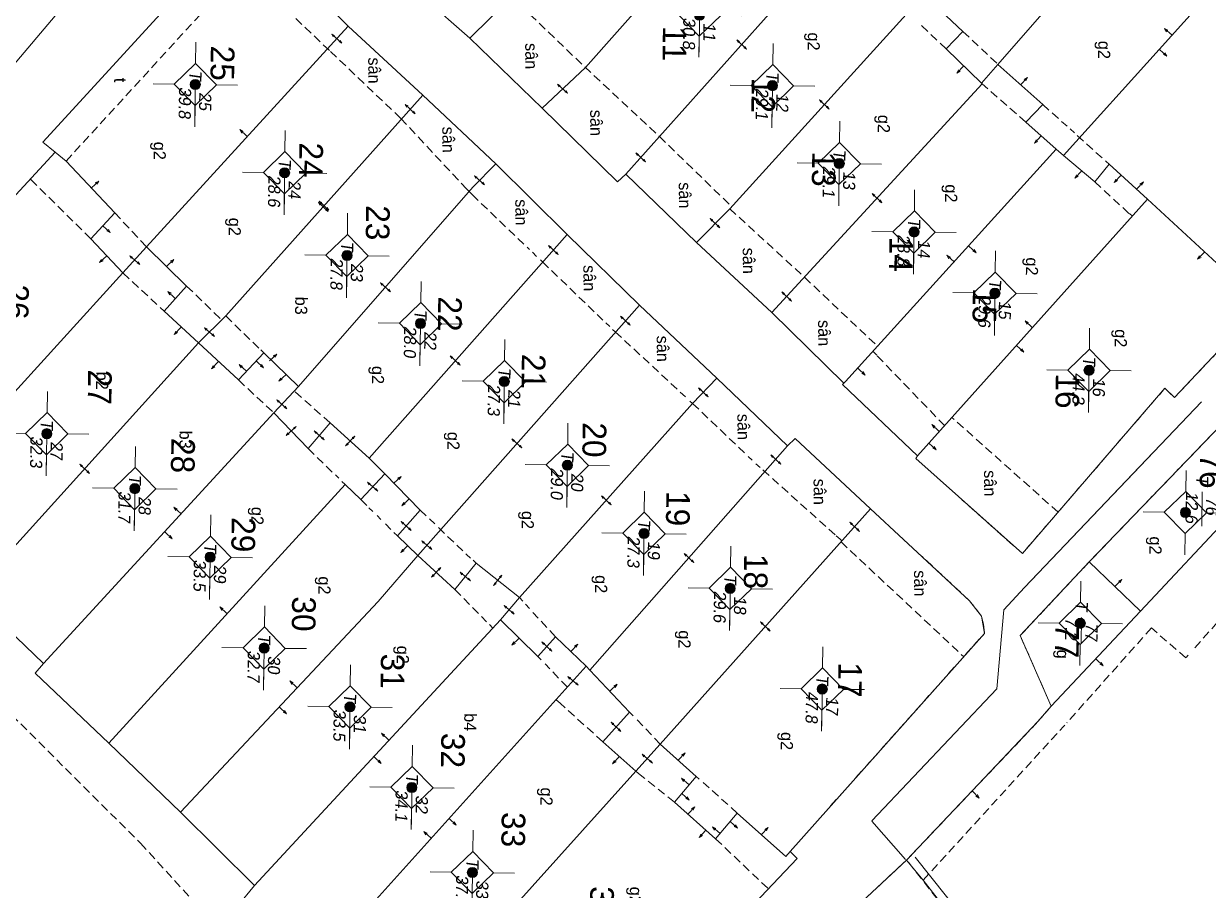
# Model space of a CAD drawing. Extents: x 601689 to 602595, y 1189742 to 1190763.
# Drawn here: x 602027.45 to 602062.51, y 1190563.1 to 1190588.76 of the extents above; entities that cross this region are included whole.
import ezdxf
from ezdxf.enums import TextEntityAlignment as Align

# ---------------------------------------------------------------- set-up
doc = ezdxf.new("R2010")
doc.units = 0
doc.header["$MEASUREMENT"] = 0
doc.linetypes.add('HIDDEN', pattern=[0.375, 0.25, -0.125])
for name, color, linetype in [('10', 250, 'Continuous'), ('11', 7, 'Continuous'), ('13', 7, 'Continuous'), ('14', 7, 'Continuous'), ('15', 7, 'Continuous'), ('16', 7, 'Continuous'), ('22', 7, 'Continuous'), ('53', 7, 'Continuous'), ('57', 7, 'Continuous')]:
    doc.layers.add(name, color=color, linetype=linetype)
doc.layers.get('0').off()
doc.styles.add('TXT', font='vnshx.shx')

# ---------------------------------------------------------------- blocks, each defined once
blk = doc.blocks.new('NH3R')
at = {"layer": '16', "color": 7, "linetype": 'Continuous', "lineweight": 0}
for p, q in [((0, 0), (0.297, -0.005)), ((0.297, -0.005), (0.186, 0.031)), ((0.297, -0.005), (0.189, -0.033))]:
    blk.add_line(p, q, dxfattribs=at)
blk = doc.blocks.new('*M2173217321732173')
at = {"layer": '13', "color": 3, "linetype": 'Continuous', "lineweight": 0}
blk.add_line((602266.993, 1189722.373), (602268.013, 1189722.373), dxfattribs=at)
at = {"layer": '13', "color": 3, "linetype": 'Continuous', "lineweight": 0, "style": 'TXT', "oblique": 7.6055}
blk.add_text('T', height=0.36, dxfattribs=at).set_placement((602266.796, 1189722.373), align=Align.MIDDLE_RIGHT)
for s, p in [('76', (602267.143, 1189722.673)), ('12.6', (602266.993, 1189722.073))]:
    blk.add_text(s, height=0.36, dxfattribs=at).set_placement(p, align=Align.MIDDLE_LEFT)
blk = doc.blocks.new('*M2174217421742174')
at = {"layer": '13', "color": 3, "linetype": 'Continuous', "lineweight": 0}
blk.add_line((602270.317, 1189719.311), (602271.082, 1189719.311), dxfattribs=at)
at = {"layer": '13', "color": 3, "linetype": 'Continuous', "lineweight": 0, "style": 'TXT', "oblique": 7.6055}
for s, p in [('77', (602270.467, 1189719.611)), ('7.2', (602270.317, 1189719.011))]:
    blk.add_text(s, height=0.36, dxfattribs=at).set_placement(p, align=Align.MIDDLE_LEFT)
blk.add_text('T', height=0.36, dxfattribs=at).set_placement((602270.12, 1189719.311), align=Align.MIDDLE_RIGHT)
blk = doc.blocks.new('Q')
at = {"color": 7, "linetype": 'Continuous', "lineweight": 0, "style": 'TXT'}
for s, height, p in [('Ki%%211m tra th%%184ng      n%%168m', 0.5, (21, 5.4)), ('%%167o v%%207 th%%184ng 10 n%%168m 2001 %%174%%213n th%%184ng 5 n%%168m 2002', 0.5, (0, 5.4)), ('C%%172 quan %%174o v%%207: X%%221 nghi%%214p PTCN Tr%%190c %%174%%222a - B%%182n %%174%%229 ', 0.5, (0, 4.4)), ('C%%172 quan ki%%211m tra: C%%171ng ty XNK v%%181 t%%173 v%%202n d%%222ch v%%244 %%167o %%174%%185c B%%182n %%174%%229', 0.499998, (21, 4.4))]:
    blk.add_text(s, height=height, dxfattribs=at).set_placement(p)
blk = doc.blocks.new('CENTRD')
at = {"layer": '11', "linetype": 'Continuous', "lineweight": 0}
h = blk.add_hatch(color=2, dxfattribs=at)
edge = h.paths.add_edge_path()
edge.add_arc((0, 0), 0.15, 0, 360)
at = {"layer": '11', "color": 2, "linetype": 'Continuous', "lineweight": 0}
for p, q in [((0, 1.25), (0, 0.625)), ((0, 0.625), (-0.625, 0)), ((0.625, 0), (0, 0.625)), ((-0.625, 0), (-1.25, 0)), ((-0.625, 0), (0, -0.625)), ((0, -0.625), (0.625, 0)), ((1.25, 0), (0.625, 0)), ((0, -0.625), (0, -1.25))]:
    blk.add_line(p, q, dxfattribs=at)
blk.add_circle((0, 0), 0.15, dxfattribs=at)
blk = doc.blocks.new('BDONG')
at = {"color": 7, "linetype": 'Continuous', "lineweight": 0}
for p, q in [((0, 0), (0, -1.508)), ((0, 0), (2.759, 0)), ((0.342, 0), (0.342, -1.508)), ((0.797, 0), (0.797, -1.508)), ((1.274, 0), (1.274, -1.508)), ((1.73, 0), (1.73, -1.508)), ((1.753, 0), (1.753, -1.508)), ((2.072, 0), (2.072, -1.508)), ((2.759, 0), (2.759, -1.508)), ((0, -0.308), (1.73, -0.308)), ((1.753, -0.308), (2.759, -0.308)), ((0, -0.458), (1.73, -0.458)), ((1.753, -0.458), (2.759, -0.458)), ((0, -0.608), (1.73, -0.608)), ((1.753, -0.608), (2.759, -0.608)), ((0, -0.758), (1.73, -0.758)), ((1.753, -0.758), (2.759, -0.758)), ((0, -0.908), (1.73, -0.908)), ((1.753, -0.908), (2.759, -0.908)), ((0, -1.058), (1.73, -1.058)), ((1.753, -1.058), (2.759, -1.058)), ((0, -1.208), (1.73, -1.208)), ((1.753, -1.208), (2.759, -1.208)), ((0, -1.358), (1.73, -1.358)), ((1.753, -1.358), (2.759, -1.358)), ((0, -1.508), (1.73, -1.508)), ((1.753, -1.508), (2.759, -1.508))]:
    blk.add_line(p, q, dxfattribs=at)
at = {"color": 7, "linetype": 'Continuous', "lineweight": 0, "style": 'TXT'}
for s, height, p in [('(D%%239ng cho ch%%216nh l%%253 bi%%213n %%174%%233ng)', 0.054, (1.743, 0.05)), ('s%%232 TT', 0.05, (0.21, -0.099)), ('s%%232 hi%%214u', 0.049998, (0.639, -0.104)), ('s%%232 hi%%214u th%%246a', 0.049998, (1.135, -0.103)), ('s%%232 hi%%214u th%%246a', 0.049998, (1.612, -0.107)), ('s%%232 TT', 0.05, (1.936, -0.114)), ('s%%232 hi%%214u th%%246a b%%225', 0.049998, (2.559, -0.108)), ('g%%232c c%%241a th%%246a', 0.049998, (1.137, -0.187)), ('Th%%246a th%%170m', 0.049998, (0.227, -0.214)), ('Th%%246a th%%170m', 0.049998, (0.63, -0.213)), ('l%%169n c%%203n', 0.049998, (1.56, -0.224)), ('Th%%246a b%%225', 0.049998, (1.956, -0.203)), ('(ch%%216 %%174%%184nh s%%232 m%%233t l%%199n)', 0.049998, (2.638, -0.204)), ('m%%237i th%%170m', 0.049998, (1.101, -0.282))]:
    blk.add_text(s, height=height, rotation=360, dxfattribs=at).set_placement(p, align=Align.CENTER)
blk.add_text('B%%182ng c%%184c th%%246a bi%%213n %%174%%233ng ', height=0.049998, rotation=360, dxfattribs=at).set_placement((0.008, 0.046))
blk = doc.blocks.new('BANG')
at = {"color": 7, "linetype": 'Continuous', "lineweight": 0, "xscale": 9.999585560760034, "yscale": 9.999585560760034, "rotation": 359.9999199552673}
blk.add_blockref('BDONG', (0, 0), dxfattribs=at)
blk = doc.blocks.new('NH3')
at = {"layer": '16', "color": 7, "linetype": 'Continuous', "lineweight": 0}
for p, q in [((-0.199, -0.002), (-0.113, 0.021)), ((0.197, -0.012), (0.107, 0.015)), ((-0.199, -0.002), (0.197, -0.012)), ((-0.199, -0.002), (-0.116, -0.035)), ((0.197, -0.012), (0.104, -0.027))]:
    blk.add_line(p, q, dxfattribs=at)
blk = doc.blocks.new('*M2429242924292429')
at = {"layer": '13', "color": 3, "linetype": 'Continuous', "lineweight": 0}
blk.add_line((602262.824, 1189719.46), (602263.844, 1189719.46), dxfattribs=at)
at = {"layer": '13', "color": 3, "linetype": 'Continuous', "lineweight": 0, "style": 'TXT', "oblique": 7.6055}
for s, p in [('16', (602262.974, 1189719.76)), ('44.3', (602262.824, 1189719.16))]:
    blk.add_text(s, height=0.36, dxfattribs=at).set_placement(p, align=Align.MIDDLE_LEFT)
blk.add_text('T', height=0.36, dxfattribs=at).set_placement((602262.627, 1189719.46), align=Align.MIDDLE_RIGHT)
blk = doc.blocks.new('*M2431243124312431')
at = {"layer": '13', "color": 3, "linetype": 'Continuous', "lineweight": 0}
blk.add_line((602260.58, 1189716.643), (602261.6, 1189716.643), dxfattribs=at)
at = {"layer": '13', "color": 3, "linetype": 'Continuous', "lineweight": 0, "style": 'TXT', "oblique": 7.6055}
for s, p in [('15', (602260.73, 1189716.943)), ('29.6', (602260.58, 1189716.343))]:
    blk.add_text(s, height=0.36, dxfattribs=at).set_placement(p, align=Align.MIDDLE_LEFT)
blk.add_text('T', height=0.36, dxfattribs=at).set_placement((602260.383, 1189716.643), align=Align.MIDDLE_RIGHT)
blk = doc.blocks.new('*M2434243424342434')
at = {"layer": '13', "color": 3, "linetype": 'Continuous', "lineweight": 0}
blk.add_line((602258.805, 1189714.222), (602259.825, 1189714.222), dxfattribs=at)
at = {"layer": '13', "color": 3, "linetype": 'Continuous', "lineweight": 0, "style": 'TXT', "oblique": 7.6055}
for s, p in [('14', (602258.955, 1189714.522)), ('28.8', (602258.805, 1189713.922))]:
    blk.add_text(s, height=0.36, dxfattribs=at).set_placement(p, align=Align.MIDDLE_LEFT)
blk.add_text('T', height=0.36, dxfattribs=at).set_placement((602258.608, 1189714.222), align=Align.MIDDLE_RIGHT)
blk = doc.blocks.new('*M2437243724372437')
at = {"layer": '13', "color": 3, "linetype": 'Continuous', "lineweight": 0}
blk.add_line((602256.809, 1189711.981), (602257.829, 1189711.981), dxfattribs=at)
at = {"layer": '13', "color": 3, "linetype": 'Continuous', "lineweight": 0, "style": 'TXT', "oblique": 7.6055}
for s, p in [('13', (602256.959, 1189712.281)), ('29.1', (602256.809, 1189711.681))]:
    blk.add_text(s, height=0.36, dxfattribs=at).set_placement(p, align=Align.MIDDLE_LEFT)
blk.add_text('T', height=0.36, dxfattribs=at).set_placement((602256.612, 1189711.981), align=Align.MIDDLE_RIGHT)
blk = doc.blocks.new('*M2438243824382438')
at = {"layer": '13', "color": 3, "linetype": 'Continuous', "lineweight": 0}
blk.add_line((602272.374, 1189711.703), (602273.394, 1189711.703), dxfattribs=at)
at = {"layer": '13', "color": 3, "linetype": 'Continuous', "lineweight": 0, "style": 'TXT', "oblique": 7.6055}
for s, p in [('17', (602272.524, 1189712.003)), ('47.8', (602272.374, 1189711.403))]:
    blk.add_text(s, height=0.36, dxfattribs=at).set_placement(p, align=Align.MIDDLE_LEFT)
blk.add_text('T', height=0.36, dxfattribs=at).set_placement((602272.177, 1189711.703), align=Align.MIDDLE_RIGHT)
blk = doc.blocks.new('*M2440244024402440')
at = {"layer": '13', "color": 3, "linetype": 'Continuous', "lineweight": 0}
blk.add_line((602254.534, 1189709.969), (602255.554, 1189709.969), dxfattribs=at)
at = {"layer": '13', "color": 3, "linetype": 'Continuous', "lineweight": 0, "style": 'TXT', "oblique": 7.6055}
for s, p in [('12', (602254.684, 1189710.269)), ('29.1', (602254.534, 1189709.669))]:
    blk.add_text(s, height=0.36, dxfattribs=at).set_placement(p, align=Align.MIDDLE_LEFT)
blk.add_text('T', height=0.36, dxfattribs=at).set_placement((602254.337, 1189709.969), align=Align.MIDDLE_RIGHT)
blk = doc.blocks.new('*M2442244224422442')
at = {"layer": '13', "color": 3, "linetype": 'Continuous', "lineweight": 0}
blk.add_line((602269.434, 1189708.936), (602270.454, 1189708.936), dxfattribs=at)
at = {"layer": '13', "color": 3, "linetype": 'Continuous', "lineweight": 0, "style": 'TXT', "oblique": 7.6055}
for s, p in [('18', (602269.584, 1189709.236)), ('29.6', (602269.434, 1189708.636))]:
    blk.add_text(s, height=0.36, dxfattribs=at).set_placement(p, align=Align.MIDDLE_LEFT)
blk.add_text('T', height=0.36, dxfattribs=at).set_placement((602269.237, 1189708.936), align=Align.MIDDLE_RIGHT)
blk = doc.blocks.new('*M2444244424442444')
at = {"layer": '13', "color": 3, "linetype": 'Continuous', "lineweight": 0}
blk.add_line((602252.477, 1189707.782), (602253.497, 1189707.782), dxfattribs=at)
at = {"layer": '13', "color": 3, "linetype": 'Continuous', "lineweight": 0, "style": 'TXT', "oblique": 7.6055}
for s, p in [('11', (602252.627, 1189708.082)), ('30.8', (602252.477, 1189707.482))]:
    blk.add_text(s, height=0.36, dxfattribs=at).set_placement(p, align=Align.MIDDLE_LEFT)
blk.add_text('T', height=0.36, dxfattribs=at).set_placement((602252.28, 1189707.782), align=Align.MIDDLE_RIGHT)
blk = doc.blocks.new('*M2446244624462446')
at = {"layer": '13', "color": 3, "linetype": 'Continuous', "lineweight": 0}
blk.add_line((602267.844, 1189706.36), (602268.864, 1189706.36), dxfattribs=at)
at = {"layer": '13', "color": 3, "linetype": 'Continuous', "lineweight": 0, "style": 'TXT', "oblique": 7.6055}
for s, p in [('19', (602267.994, 1189706.66)), ('27.3', (602267.844, 1189706.06))]:
    blk.add_text(s, height=0.36, dxfattribs=at).set_placement(p, align=Align.MIDDLE_LEFT)
blk.add_text('T', height=0.36, dxfattribs=at).set_placement((602267.647, 1189706.36), align=Align.MIDDLE_RIGHT)
blk = doc.blocks.new('*M2451245124512451')
at = {"layer": '13', "color": 3, "linetype": 'Continuous', "lineweight": 0}
blk.add_line((602265.859, 1189704.063), (602266.879, 1189704.063), dxfattribs=at)
at = {"layer": '13', "color": 3, "linetype": 'Continuous', "lineweight": 0, "style": 'TXT', "oblique": 7.6055}
for s, p in [('20', (602266.009, 1189704.363)), ('29.0', (602265.859, 1189703.763))]:
    blk.add_text(s, height=0.36, dxfattribs=at).set_placement(p, align=Align.MIDDLE_LEFT)
blk.add_text('T', height=0.36, dxfattribs=at).set_placement((602265.662, 1189704.063), align=Align.MIDDLE_RIGHT)
blk = doc.blocks.new('*M2453245324532453')
at = {"layer": '13', "color": 3, "linetype": 'Continuous', "lineweight": 0}
blk.add_line((602263.408, 1189702.162), (602264.428, 1189702.162), dxfattribs=at)
at = {"layer": '13', "color": 3, "linetype": 'Continuous', "lineweight": 0, "style": 'TXT', "oblique": 7.6055}
for s, p in [('21', (602263.558, 1189702.462)), ('27.3', (602263.408, 1189701.862))]:
    blk.add_text(s, height=0.36, dxfattribs=at).set_placement(p, align=Align.MIDDLE_LEFT)
blk.add_text('T', height=0.36, dxfattribs=at).set_placement((602263.211, 1189702.162), align=Align.MIDDLE_RIGHT)
blk = doc.blocks.new('*M2455245524552455')
at = {"layer": '13', "color": 3, "linetype": 'Continuous', "lineweight": 0}
blk.add_line((602277.955, 1189701.428), (602278.975, 1189701.428), dxfattribs=at)
at = {"layer": '13', "color": 3, "linetype": 'Continuous', "lineweight": 0, "style": 'TXT', "oblique": 7.6055}
for s, p in [('33', (602278.105, 1189701.728)), ('37.2', (602277.955, 1189701.128))]:
    blk.add_text(s, height=0.36, dxfattribs=at).set_placement(p, align=Align.MIDDLE_LEFT)
blk.add_text('T', height=0.36, dxfattribs=at).set_placement((602277.758, 1189701.428), align=Align.MIDDLE_RIGHT)
blk = doc.blocks.new('*M2458245824582458')
at = {"layer": '13', "color": 3, "linetype": 'Continuous', "lineweight": 0}
blk.add_line((602261.728, 1189699.655), (602262.748, 1189699.655), dxfattribs=at)
at = {"layer": '13', "color": 3, "linetype": 'Continuous', "lineweight": 0, "style": 'TXT', "oblique": 7.6055}
for s, p in [('22', (602261.878, 1189699.955)), ('28.0', (602261.728, 1189699.355))]:
    blk.add_text(s, height=0.36, dxfattribs=at).set_placement(p, align=Align.MIDDLE_LEFT)
blk.add_text('T', height=0.36, dxfattribs=at).set_placement((602261.531, 1189699.655), align=Align.MIDDLE_RIGHT)
blk = doc.blocks.new('*M2459245924592459')
at = {"layer": '13', "color": 3, "linetype": 'Continuous', "lineweight": 0}
blk.add_line((602275.463, 1189699.601), (602276.483, 1189699.601), dxfattribs=at)
at = {"layer": '13', "color": 3, "linetype": 'Continuous', "lineweight": 0, "style": 'TXT', "oblique": 7.6055}
blk.add_text('T', height=0.36, dxfattribs=at).set_placement((602275.266, 1189699.601), align=Align.MIDDLE_RIGHT)
for s, p in [('32', (602275.613, 1189699.901)), ('34.1', (602275.463, 1189699.301))]:
    blk.add_text(s, height=0.36, dxfattribs=at).set_placement(p, align=Align.MIDDLE_LEFT)
blk = doc.blocks.new('*M2461246124612461')
at = {"layer": '13', "color": 3, "linetype": 'Continuous', "lineweight": 0}
blk.add_line((602273.106, 1189697.734), (602274.126, 1189697.734), dxfattribs=at)
at = {"layer": '13', "color": 3, "linetype": 'Continuous', "lineweight": 0, "style": 'TXT', "oblique": 7.6055}
for s, p in [('31', (602273.256, 1189698.034)), ('33.5', (602273.106, 1189697.434))]:
    blk.add_text(s, height=0.36, dxfattribs=at).set_placement(p, align=Align.MIDDLE_LEFT)
blk.add_text('T', height=0.36, dxfattribs=at).set_placement((602272.909, 1189697.734), align=Align.MIDDLE_RIGHT)
blk = doc.blocks.new('*M2462246224622462')
at = {"layer": '13', "color": 3, "linetype": 'Continuous', "lineweight": 0}
blk.add_line((602259.743, 1189697.453), (602260.763, 1189697.453), dxfattribs=at)
at = {"layer": '13', "color": 3, "linetype": 'Continuous', "lineweight": 0, "style": 'TXT', "oblique": 7.6055}
for s, p in [('23', (602259.893, 1189697.753)), ('27.8', (602259.743, 1189697.153))]:
    blk.add_text(s, height=0.36, dxfattribs=at).set_placement(p, align=Align.MIDDLE_LEFT)
blk.add_text('T', height=0.36, dxfattribs=at).set_placement((602259.546, 1189697.453), align=Align.MIDDLE_RIGHT)
blk = doc.blocks.new('*M2464246424642464')
at = {"layer": '13', "color": 3, "linetype": 'Continuous', "lineweight": 0}
blk.add_line((602257.321, 1189695.572), (602258.341, 1189695.572), dxfattribs=at)
at = {"layer": '13', "color": 3, "linetype": 'Continuous', "lineweight": 0, "style": 'TXT', "oblique": 7.6055}
for s, p in [('24', (602257.471, 1189695.872)), ('28.6', (602257.321, 1189695.272))]:
    blk.add_text(s, height=0.36, dxfattribs=at).set_placement(p, align=Align.MIDDLE_LEFT)
blk.add_text('T', height=0.36, dxfattribs=at).set_placement((602257.124, 1189695.572), align=Align.MIDDLE_RIGHT)
blk = doc.blocks.new('*M2466246624662466')
at = {"layer": '13', "color": 3, "linetype": 'Continuous', "lineweight": 0}
blk.add_line((602271.4, 1189695.168), (602272.42, 1189695.168), dxfattribs=at)
at = {"layer": '13', "color": 3, "linetype": 'Continuous', "lineweight": 0, "style": 'TXT', "oblique": 7.6055}
for s, p in [('30', (602271.55, 1189695.468)), ('32.7', (602271.4, 1189694.868))]:
    blk.add_text(s, height=0.36, dxfattribs=at).set_placement(p, align=Align.MIDDLE_LEFT)
blk.add_text('T', height=0.36, dxfattribs=at).set_placement((602271.203, 1189695.168), align=Align.MIDDLE_RIGHT)
blk = doc.blocks.new('*M2468246824682468')
at = {"layer": '13', "color": 3, "linetype": 'Continuous', "lineweight": 0}
blk.add_line((602268.732, 1189693.531), (602269.752, 1189693.531), dxfattribs=at)
at = {"layer": '13', "color": 3, "linetype": 'Continuous', "lineweight": 0, "style": 'TXT', "oblique": 7.6055}
for s, p in [('29', (602268.882, 1189693.831)), ('33.5', (602268.732, 1189693.231))]:
    blk.add_text(s, height=0.36, dxfattribs=at).set_placement(p, align=Align.MIDDLE_LEFT)
blk.add_text('T', height=0.36, dxfattribs=at).set_placement((602268.535, 1189693.531), align=Align.MIDDLE_RIGHT)
blk = doc.blocks.new('*M2469246924692469')
at = {"layer": '13', "color": 3, "linetype": 'Continuous', "lineweight": 0}
blk.add_line((602254.749, 1189692.89), (602255.769, 1189692.89), dxfattribs=at)
at = {"layer": '13', "color": 3, "linetype": 'Continuous', "lineweight": 0, "style": 'TXT', "oblique": 7.6055}
for s, p in [('25', (602254.899, 1189693.19)), ('39.8', (602254.749, 1189692.59))]:
    blk.add_text(s, height=0.36, dxfattribs=at).set_placement(p, align=Align.MIDDLE_LEFT)
blk.add_text('T', height=0.36, dxfattribs=at).set_placement((602254.552, 1189692.89), align=Align.MIDDLE_RIGHT)
blk = doc.blocks.new('*M2472247224722472')
at = {"layer": '13', "color": 3, "linetype": 'Continuous', "lineweight": 0}
blk.add_line((602266.736, 1189691.275), (602267.756, 1189691.275), dxfattribs=at)
at = {"layer": '13', "color": 3, "linetype": 'Continuous', "lineweight": 0, "style": 'TXT', "oblique": 7.6055}
for s, p in [('28', (602266.886, 1189691.575)), ('31.7', (602266.736, 1189690.975))]:
    blk.add_text(s, height=0.36, dxfattribs=at).set_placement(p, align=Align.MIDDLE_LEFT)
blk.add_text('T', height=0.36, dxfattribs=at).set_placement((602266.539, 1189691.275), align=Align.MIDDLE_RIGHT)
blk = doc.blocks.new('*M2475247524752475')
at = {"layer": '13', "color": 3, "linetype": 'Continuous', "lineweight": 0}
blk.add_line((602265.148, 1189688.643), (602266.168, 1189688.643), dxfattribs=at)
at = {"layer": '13', "color": 3, "linetype": 'Continuous', "lineweight": 0, "style": 'TXT', "oblique": 7.6055}
for s, p in [('27', (602265.298, 1189688.943)), ('32.3', (602265.148, 1189688.343))]:
    blk.add_text(s, height=0.36, dxfattribs=at).set_placement(p, align=Align.MIDDLE_LEFT)
blk.add_text('T', height=0.36, dxfattribs=at).set_placement((602264.951, 1189688.643), align=Align.MIDDLE_RIGHT)

msp = doc.modelspace()

# ---------------------------------------------------------------- linework, layer by layer
at = {"layer": '10', "color": 7, "linetype": 'Continuous', "lineweight": 0}
for p, q in [((602062.797, 1190595.045), (602056.283, 1190587.554)), ((602045.268, 1190584.305), (602051.687, 1190591.497)), ((602040.653, 1190588.328), (602038.371, 1190590.341)), ((602028.971, 1190589.699), (602026.694, 1190587.01)), ((602037.048, 1190588.689), (602031.088, 1190582.149)), ((602039.26, 1190586.647), (602037.048, 1190588.689)), ((602042.795, 1190586.259), (602040.653, 1190588.328)), ((602056.283, 1190587.554), (602055.796, 1190587.001)), ((602041.422, 1190584.608), (602039.26, 1190586.647)), ((602058.226, 1190584.858), (602058.009, 1190585.041)), ((602043.534, 1190582.519), (602041.422, 1190584.608)), ((602047.361, 1190582.286), (602045.268, 1190584.305)), ((602053.905, 1190575.966), (602060.709, 1190583.564)), ((602064.096, 1190580.437), (602060.709, 1190583.564)), ((602043.534, 1190582.519), (602037.673, 1190575.899)), ((602045.676, 1190580.429), (602043.534, 1190582.519)), ((602049.592, 1190580.206), (602047.361, 1190582.286)), ((602031.088, 1190582.149), (602030.388, 1190581.38)), ((602024.123, 1190574.495), (602030.388, 1190581.38)), ((602045.676, 1190580.429), (602039.113, 1190573.019)), ((602047.966, 1190578.268), (602045.676, 1190580.429)), ((602051.724, 1190578.116), (602049.592, 1190580.206)), ((602032.619, 1190579.308), (602025.897, 1190571.87)), ((602034.851, 1190577.237), (602035.582, 1190578.018)), ((602050.059, 1190576.259), (602047.966, 1190578.268)), ((602028.039, 1190569.82), (602034.851, 1190577.237)), ((602063.192, 1190577.199), (602058.982, 1190572.826)), ((602050.059, 1190576.259), (602044.207, 1190569.619)), ((602038.136, 1190575.432), (602037.673, 1190575.899)), ((602060.502, 1190571.365), (602064.683, 1190575.838)), ((602052.513, 1190574.396), (602046.287, 1190567.43)), ((602060.502, 1190571.365), (602058.982, 1190572.826)), ((602025.897, 1190571.87), (602028.039, 1190569.82)), ((602042.127, 1190571.768), (602041.557, 1190571.115)), ((602057.862, 1190568.551), (602060.502, 1190571.365)), ((602034.279, 1190563.245), (602041.557, 1190571.115)), ((602035.893, 1190560.632), (602044.098, 1190569.74)), ((602044.207, 1190569.619), (602044.098, 1190569.74)), ((602029.967, 1190567.464), (602032.088, 1190565.415)), ((602045.566, 1190566.631), (602046.287, 1190567.43)), ((602038.183, 1190558.431), (602045.566, 1190566.631)), ((602032.088, 1190565.415), (602034.279, 1190563.245))]:
    msp.add_line(p, q, dxfattribs=at)
for points in [[(602040.653, 1190588.328), (602041.89, 1190589.551), (602047.418, 1190595.906)], [(602042.795, 1190586.259), (602044.072, 1190587.461), (602049.384, 1190593.449)], [(602065.203, 1190592.562), (602063.883, 1190591.14), (602058.226, 1190584.858)], [(602037.048, 1190588.689), (602033.99, 1190591.78), (602028.011, 1190585.251), (602028.377, 1190584.957)], [(602055.796, 1190587.001), (602054.75, 1190588.015), (602055.246, 1190588.528), (602054.092, 1190589.624)], [(602047.361, 1190582.286), (602048.344, 1190583.283), (602053.95, 1190589.466)], [(602056.283, 1190587.554), (602057.607, 1190586.366), (602057.109, 1190585.843), (602058.009, 1190585.041)], [(602049.592, 1190580.206), (602055.816, 1190586.981), (602055.796, 1190587.001)], [(602039.26, 1190586.647), (602033.43, 1190580.107), (602032.619, 1190579.308)], [(602045.268, 1190584.305), (602045.026, 1190584.078), (602042.795, 1190586.259)], [(602051.724, 1190578.116), (602051.774, 1190578.166), (602058.009, 1190585.041)], [(602028.377, 1190584.957), (602021.311, 1190577.293), (602024.123, 1190574.495)], [(602028.377, 1190584.957), (602028.703, 1190584.692), (602030.142, 1190583.162), (602029.441, 1190582.392), (602030.388, 1190581.38)], [(602058.226, 1190584.858), (602059.146, 1190584.075), (602059.573, 1190584.599), (602060.709, 1190583.564)], [(602041.422, 1190584.608), (602040.743, 1190583.917), (602035.582, 1190578.018)], [(602031.088, 1190582.149), (602032.272, 1190580.993), (602031.602, 1190580.253), (602032.619, 1190579.308)], [(602064.096, 1190580.437), (602061.509, 1190577.692), (602061.223, 1190577.966), (602057.005, 1190573.073), (602053.854, 1190575.887), (602053.905, 1190575.966)], [(602032.619, 1190579.308), (602033.804, 1190578.212), (602034.555, 1190579.012), (602035.582, 1190578.018)], [(602047.966, 1190578.268), (602047.246, 1190577.517), (602042.127, 1190571.768)], [(602051.724, 1190578.116), (602051.683, 1190578.077), (602053.905, 1190575.966)], [(602037.673, 1190575.899), (602036.517, 1190576.945), (602035.866, 1190576.183), (602034.851, 1190577.237)], [(602052.513, 1190574.396), (602050.281, 1190576.476), (602050.059, 1190576.259)], [(602038.136, 1190575.432), (602037.426, 1190574.673), (602036.962, 1190575.118), (602029.967, 1190567.464)], [(602039.113, 1190573.019), (602038.511, 1190573.597), (602039.182, 1190574.358), (602038.136, 1190575.432)], [(602050.133, 1190564.257), (602055.883, 1190570.709), (602055.799, 1190571.22), (602055.446, 1190571.675), (602052.513, 1190574.396)], [(602039.113, 1190573.019), (602037.944, 1190571.655), (602032.088, 1190565.415)], [(602042.127, 1190571.768), (602040.84, 1190572.785), (602040.21, 1190572.014), (602039.113, 1190573.019)], [(602058.982, 1190572.826), (602056.942, 1190570.644), (602057.862, 1190568.551)], [(602041.557, 1190571.115), (602042.662, 1190570.03), (602043.191, 1190570.612), (602044.098, 1190569.74)], [(602029.967, 1190567.464), (602027.785, 1190569.534), (602028.039, 1190569.82)], [(602045.566, 1190566.631), (602044.588, 1190567.504), (602045.38, 1190568.382), (602044.207, 1190569.619)], [(602069.69, 1190561.769), (602065.161, 1190559.651), (602059.133, 1190556.904), (602054.072, 1190563.404), (602053.58, 1190564), (602057.467, 1190568.097), (602057.862, 1190568.551)], [(602050.133, 1190564.257), (602050.001, 1190564.109), (602048.57, 1190565.389), (602047.928, 1190564.628), (602046.713, 1190565.715), (602047.354, 1190566.476), (602046.287, 1190567.43)], [(602038.183, 1190558.431), (602040.471, 1190556.119), (602041.715, 1190554.952), (602050.34, 1190564.045), (602050.133, 1190564.257)], [(602059.104, 1190556.944), (602054.072, 1190563.404), (602053.58, 1190564), (602050.815, 1190561.418)], [(602035.893, 1190560.632), (602033.781, 1190562.631), (602034.279, 1190563.245)]]:
    msp.add_lwpolyline(points, dxfattribs=at)
at = {"layer": '14', "color": 6, "linetype": 'HIDDEN', "lineweight": 0}
for p, q in [((602028.703, 1190584.692), (602033.931, 1190590.401)), ((602036.498, 1190587.966), (602034.355, 1190589.995)), ((602041.89, 1190589.551), (602044.052, 1190587.482)), ((602054.75, 1190588.015), (602053.999, 1190588.725)), ((602055.246, 1190588.528), (602056.283, 1190587.554)), ((602038.61, 1190585.957), (602036.498, 1190587.966)), ((602044.052, 1190587.482), (602046.263, 1190585.421)), ((602057.109, 1190585.843), (602055.816, 1190586.981)), ((602057.607, 1190586.366), (602058.329, 1190585.726)), ((602038.61, 1190585.957), (602040.552, 1190583.87)), ((602046.263, 1190585.421), (602048.405, 1190583.342)), ((602058.418, 1190585.645), (602058.546, 1190585.533)), ((602058.625, 1190585.452), (602059.484, 1190584.68)), ((602059.484, 1190584.68), (602059.573, 1190584.599)), ((602029.441, 1190582.392), (602027.646, 1190584.157)), ((602029.441, 1190582.392), (602027.646, 1190584.157)), ((602059.146, 1190584.075), (602060.164, 1190583.14)), ((602048.344, 1190583.283), (602050.557, 1190581.253)), ((602030.142, 1190583.162), (602031.088, 1190582.149)), ((602060.174, 1190583.14), (602060.262, 1190583.06)), ((602042.506, 1190581.993), (602042.625, 1190581.871)), ((602072.448, 1190582.002), (602062.036, 1190570.195)), ((602030.388, 1190581.38), (602031.394, 1190580.445)), ((602050.557, 1190581.253), (602052.738, 1190579.193)), ((602032.272, 1190580.993), (602033.319, 1190579.979)), ((602031.493, 1190580.353), (602031.602, 1190580.253)), ((602033.43, 1190580.107), (602034.22, 1190579.337)), ((602044.678, 1190579.903), (602044.796, 1190579.791)), ((602034.229, 1190579.327), (602034.417, 1190579.144)), ((602034.466, 1190579.103), (602034.555, 1190579.012)), ((602052.695, 1190578.943), (602052.596, 1190579.045)), ((602054.707, 1190576.855), (602052.695, 1190578.943)), ((602033.804, 1190578.212), (602034.851, 1190577.237)), ((602036.517, 1190576.945), (602035.46, 1190577.88)), ((602058.062, 1190574.299), (602054.92, 1190577.103)), ((602035.866, 1190576.183), (602036.616, 1190575.453)), ((602049.121, 1190575.732), (602049.249, 1190575.62)), ((602049.328, 1190575.549), (602051.492, 1190573.599)), ((602036.676, 1190575.403), (602036.774, 1190575.301)), ((602036.863, 1190575.21), (602036.962, 1190575.118)), ((602037.426, 1190574.673), (602037.663, 1190574.429)), ((602037.663, 1190574.429), (602037.781, 1190574.317)), ((602037.909, 1190574.196), (602038.018, 1190574.084)), ((602039.182, 1190574.358), (602039.616, 1190573.952)), ((602038.156, 1190573.952), (602038.313, 1190573.79)), ((602039.724, 1190573.84), (602040.554, 1190573.049)), ((602038.402, 1190573.698), (602038.511, 1190573.597)), ((602051.492, 1190573.599), (602051.611, 1190573.498)), ((602051.611, 1190573.498), (602051.66, 1190573.447)), ((602051.639, 1190573.417), (602055.272, 1190570.017)), ((602040.554, 1190573.049), (602040.672, 1190572.937)), ((602040.751, 1190572.876), (602040.84, 1190572.785)), ((602040.21, 1190572.014), (602041.146, 1190571.051)), ((602042.225, 1190571.667), (602042.127, 1190571.768)), ((602042.422, 1190571.444), (602042.304, 1190571.575)), ((602043.191, 1190570.612), (602042.52, 1190571.332)), ((602041.235, 1190570.97), (602041.333, 1190570.868)), ((602060.824, 1190570.871), (602058.326, 1190568.065)), ((602061.843, 1190569.987), (602060.824, 1190570.871)), ((602042.761, 1190569.929), (602042.662, 1190570.03)), ((602061.914, 1190570.067), (602061.853, 1190569.996)), ((602043.54, 1190569.118), (602042.879, 1190569.807)), ((602043.323, 1190568.641), (602043.205, 1190568.743)), ((602044.588, 1190567.504), (602043.323, 1190568.641)), ((602045.488, 1190568.271), (602045.38, 1190568.382)), ((602046.287, 1190567.43), (602045.606, 1190568.149)), ((602054.072, 1190563.404), (602058.225, 1190567.957)), ((602058.265, 1190567.996), (602058.225, 1190567.957)), ((602045.645, 1190566.559), (602045.566, 1190566.631)), ((602046.713, 1190565.715), (602045.645, 1190566.559)), ((602047.443, 1190566.394), (602047.354, 1190566.476)), ((602048.57, 1190565.389), (602047.562, 1190566.293)), ((602047.928, 1190564.628), (602049.488, 1190563.146))]:
    msp.add_line(p, q, dxfattribs=at)
for points in [[(602040.552, 1190583.87), (602040.72, 1190583.698), (602042.417, 1190582.074)], [(602042.744, 1190581.769), (602042.803, 1190581.709), (602044.589, 1190579.984)], [(602044.875, 1190579.71), (602044.954, 1190579.639), (602047.038, 1190577.71)], [(602047.167, 1190577.589), (602047.246, 1190577.517), (602048.874, 1190575.966)], [(602048.894, 1190575.945), (602049.012, 1190575.834), (602049.012, 1190575.834)]]:
    msp.add_lwpolyline(points, dxfattribs=at)
at = {"layer": '22', "color": 7, "linetype": 'HIDDEN', "lineweight": 0}
for p, q in [((602064.096, 1190580.437), (602061.509, 1190577.692)), ((602061.223, 1190577.966), (602057.005, 1190573.073)), ((602061.509, 1190577.692), (602061.223, 1190577.966)), ((602057.005, 1190573.073), (602055.227, 1190574.658)), ((602055.446, 1190571.675), (602053.984, 1190573.035)), ((602055.799, 1190571.22), (602055.446, 1190571.675)), ((602051.332, 1190565.601), (602055.883, 1190570.709)), ((602056.942, 1190570.644), (602057.533, 1190569.306)), ((602057.533, 1190569.306), (602057.862, 1190568.551)), ((602057.467, 1190568.097), (602057.862, 1190568.551)), ((602057.467, 1190568.097), (602053.58, 1190564)), ((602051.281, 1190561.851), (602053.58, 1190564)), ((602059.104, 1190556.944), (602053.58, 1190564))]:
    msp.add_line(p, q, dxfattribs=at)
for points in [[(602073.259, 1190585.021), (602068.849, 1190580.632), (602067.626, 1190581.858), (602066.785, 1190581.06), (602063.192, 1190577.199), (602058.982, 1190572.826), (602056.942, 1190570.644)], [(602021.311, 1190577.293), (602020.706, 1190576.222), (602022.946, 1190573.231), (602026.831, 1190568.557), (602030.906, 1190564.501), (602037.181, 1190557.594)], [(602055.799, 1190571.22), (602055.857, 1190570.98), (602055.883, 1190570.709)]]:
    msp.add_lwpolyline(points, dxfattribs=at)
at = {"layer": '57', "color": 172, "linetype": 'Continuous', "lineweight": 0}
for p, q in [((602052.546, 1190565.154), (602053.55, 1190564.02)), ((602052.546, 1190565.154), (602053.55, 1190564.02)), ((602052.546, 1190565.154), (602053.55, 1190564.02)), ((602053.831, 1190564.086), (602056.752, 1190560.437)), ((602053.831, 1190564.086), (602056.752, 1190560.437)), ((602053.831, 1190564.086), (602056.752, 1190560.437))]:
    msp.add_line(p, q, dxfattribs=at)
for points in [[(602062.307, 1190577.561), (602057.072, 1190572.073), (602056.462, 1190571.411), (602056.25, 1190569.064), (602052.546, 1190565.164)], [(602060.876, 1190576.06), (602057.072, 1190572.073), (602056.462, 1190571.411), (602056.25, 1190569.064), (602052.546, 1190565.164)]]:
    msp.add_lwpolyline(points, dxfattribs=at)

# ---------------------------------------------------------------- block references
at = {"color": 7, "linetype": 'Continuous', "lineweight": 0}
for name, p, rotation in [('Q', (602042.542, 1190595.571), 269.1680420500809), ('BANG', (602068.937, 1190565.909), 269.2144660607985)]:
    msp.add_blockref(name, p, dxfattribs=dict(at, rotation=rotation))
at = {"layer": '11', "color": 2, "linetype": 'Continuous', "lineweight": 0, "rotation": 269.1680420500809}
for p in [(602047.452, 1190589.014), (602032.529, 1190586.958), (602049.609, 1190586.925), (602051.588, 1190584.621), (602035.173, 1190584.347), (602053.8, 1190582.593), (602037.019, 1190581.898), (602056.195, 1190580.783), (602039.192, 1190579.882), (602058.979, 1190578.498), (602041.674, 1190578.165), (602028.132, 1190576.622), (602043.54, 1190575.687), (602030.74, 1190574.996), (602061.831, 1190574.287), (602045.808, 1190573.669), (602032.967, 1190572.967), (602048.36, 1190572.042), (602058.721, 1190571.008), (602034.565, 1190570.276), (602051.084, 1190569.062), (602037.106, 1190568.533), (602038.939, 1190566.149), (602040.729, 1190563.631)]:
    msp.add_blockref('CENTRD', p, dxfattribs=at)
at = {"layer": '13', "color": 3, "linetype": 'Continuous', "lineweight": 0, "rotation": 269.1680420500809}
for name, p in [('*M2444244424442444', (-578790.27, 1810052.359)), ('*M2469246924692469', (-578790.27, 1810052.359)), ('*M2440244024402440', (-578790.27, 1810052.359)), ('*M2464246424642464', (-578790.27, 1810052.359)), ('*M2437243724372437', (-578790.27, 1810052.359)), ('*M2434243424342434', (-578790.27, 1810052.359)), ('*M2462246224622462', (-578790.27, 1810052.359)), ('*M2431243124312431', (-578790.27, 1810052.359)), ('*M2458245824582458', (-578790.27, 1810052.359)), ('*M2429242924292429', (-578790.27, 1810052.359)), ('*M2453245324532453', (-578790.27, 1810052.359)), ('*M2475247524752475', (-578790.27, 1810052.359)), ('*M2451245124512451', (-578790.27, 1810052.359)), ('*M2472247224722472', (-578790.27, 1810052.359)), ('*M2173217321732173', (-578789.772, 1810053.049)), ('*M2446244624462446', (-578790.27, 1810052.359)), ('*M2468246824682468', (-578790.27, 1810052.359)), ('*M2442244224422442', (-578790.27, 1810052.359)), ('*M2174217421742174', (-578790.231, 1810052.602)), ('*M2466246624662466', (-578790.27, 1810052.359)), ('*M2438243824382438', (-578790.27, 1810052.359)), ('*M2461246124612461', (-578790.27, 1810052.359)), ('*M2459245924592459', (-578790.27, 1810052.359)), ('*M2455245524552455', (-578790.27, 1810052.359))]:
    msp.add_blockref(name, p, dxfattribs=at)
at = {"layer": '16', "color": 7, "linetype": 'Continuous', "lineweight": 0}
for name, p, rotation in [('NH3R', (602061.435, 1190588.423), 138.9644597609027), ('NH3', (602048.691, 1190588.138), 138.2452041740297), ('NH3R', (602061.06, 1190587.999), 317.999359801125), ('NH3R', (602056.955, 1190586.945), 48.15158463973265), ('NH3', (602051.147, 1190586.375), 317.8012288872162), ('NH3R', (602034.063, 1190585.419), 137.65926842378), ('NH3R', (602057.565, 1190585.436), 228.2455805377015), ('NH3', (602045.705, 1190584.799), 138.2452041740297), ('NH3R', (602029.452, 1190583.902), 43.28036369146235), ('NH3R', (602060.383, 1190583.858), 47.64074518873235), ('NH3', (602052.699, 1190583.593), 137.432292830194), ('NH3', (602047.918, 1190582.859), 317.8012288872162), ('NH3', (602043.117, 1190582.055), 138.5766445535378), ('NH3R', (602029.914, 1190581.885), 223.0445026323079), ('NH3R', (602054.993, 1190581.701), 138.1512082325314), ('NH3R', (602031.68, 1190581.572), 45.68598448596114), ('NH3', (602050.029, 1190580.679), 137.432292830194), ('NH3', (602045.249, 1190579.966), 138.5766445535378), ('NH3R', (602032.106, 1190579.775), 227.1398181201241), ('NH3R', (602057.306, 1190579.76), 138.1512082325314), ('NH3R', (602034.722, 1190578.779), 43.28036369146235), ('NH3', (602040.212, 1190578.785), 138.5766445535378), ('NH3R', (602035.217, 1190578.373), 223.0445026323079), ('NH3', (602047.559, 1190577.844), 138.3206778527141), ('NH3', (602035.364, 1190576.711), 43.931273843665), ('NH3R', (602054.544, 1190576.687), 138.1512082325314), ('NH3', (602037.119, 1190576.396), 227.9244898439927), ('NH3', (602042.039, 1190576.329), 138.5766445535378), ('NH3', (602029.258, 1190575.584), 317.8953750982064), ('NH3R', (602038.402, 1190575.159), 43.28036369146235), ('NH3', (602044.686, 1190574.642), 138.3206778527141), ('NH3', (602052.045, 1190573.871), 318.2077563532544), ('NH3R', (602031.623, 1190573.712), 317.8953750982064), ('NH3', (602039.656, 1190572.521), 47.48010740647329), ('NH3R', (602059.741, 1190572.096), 46.13916610604809), ('NH3R', (602033.47, 1190571.287), 137.5740306835555), ('NH3', (602049.405, 1190570.917), 318.2077563532544), ('NH3R', (602043.645, 1190570.177), 46.14822938359131), ('NH3R', (602059.182, 1190569.953), 316.8374064825983), ('NH3R', (602035.539, 1190569.097), 137.5740306835555), ('NH3R', (602038.258, 1190567.551), 137.5740306835555), ('NH3R', (602045.082, 1190567.067), 228.2268566376017), ('NH3R', (602047.141, 1190566.229), 139.920872894919), ('NH3R', (602046.927, 1190565.972), 317.999359801125), ('NH3R', (602047.109, 1190565.359), 48.2268566376018), ('NH3R', (602048.356, 1190565.142), 317.999359801125), ('NH3R', (602039.509, 1190564.643), 137.5740306835555), ('NH3R', (602047.642, 1190564.881), 228.1890324423957), ('NH3R', (602048.061, 1190564.786), 139.920872894919), ('NH3R', (602049.28, 1190564.749), 48.2268566376018)]:
    msp.add_blockref(name, p, dxfattribs=dict(at, rotation=rotation))
for name, p, xscale, yscale, rotation in [('NH3', (602036.723, 1190588.322), 1.000001283319437, 1.000001283319437, 318.2830283127229), ('NH3R', (602055.272, 1190587.508), 1.000002343529895, 1.000002343529895, 225.8843408220865), ('NH3', (602043.392, 1190586.831), 1.000001319542707, 1.000001319542707, 138.9833858108128), ('NH3', (602038.894, 1190586.233), 1.000001283319437, 1.000001283319437, 318.2830283127229), ('NH3R', (602058.761, 1190584.4), 1.000001191769206, 1.000001191769206, 227.2905766711537), ('NH3', (602040.946, 1190584.125), 0.9999969795388703, 0.9999969795388703, 318.8226858528562), ('NH3R', (602059.929, 1190584.274), 1.000001191769206, 1.000001191769206, 227.2905766711537), ('NH3', (602036.325, 1190583.338), 1.000001283319437, 1.000001283319437, 318.2830283127229), ('NH3', (602036.345, 1190583.377), 1.000001283319437, 1.000001283319437, 318.2830283127229), ('NH3R', (602029.796, 1190582.777), 0.9999982952474691, 0.9999982952474691, 317.7157912920098), ('NH3R', (602055.42, 1190582.176), 1.000001304830054, 1.000001304830054, 317.9430128826622), ('NH3', (602030.742, 1190581.764), 1.000001402961393, 1.000001402961393, 320.7273238220657), ('NH3R', (602062.397, 1190582), 1.000001191769206, 1.000001191769206, 227.2905766711537), ('NH3R', (602031.937, 1190580.628), 0.99999781295924, 0.99999781295924, 137.8675903838404), ('NH3', (602038.162, 1190580.963), 0.9999969795388703, 0.9999969795388703, 318.8226858528562), ('NH3', (602032.954, 1190579.634), 1.000001402961393, 1.000001402961393, 320.7273238220657), ('NH3R', (602056.83, 1190579.236), 1.000001304830054, 1.000001304830054, 317.9430128826622), ('NH3R', (602033.212, 1190578.76), 0.9999989650707644, 0.9999989650707644, 227.2252123639642), ('NH3R', (602034.048, 1190578.469), 0.99999781295924, 0.99999781295924, 137.8675903838404), ('NH3R', (602034.331, 1190578.775), 0.9999982952474691, 0.9999982952474691, 317.7157912920098), ('NH3R', (602052.14, 1190578.56), 1.000001304830054, 1.000001304830054, 317.9430128826622), ('NH3', (602035.094, 1190577.495), 1.000001402961393, 1.000001402961393, 320.7273238220657), ('NH3', (602036.192, 1190576.569), 1.000001411992814, 1.000001411992814, 139.4854840764442), ('NH3R', (602054.239, 1190576.342), 1.000001304830054, 1.000001304830054, 317.9430128826622), ('NH3', (602049.703, 1190575.853), 1.000001489285737, 1.000001489285737, 138.6142941738625), ('NH3', (602037.781, 1190575.058), 1.000001402961393, 1.000001402961393, 320.7273238220657), ('NH3R', (602038.857, 1190574.693), 1.000001862165192, 1.000001862165192, 224.2144521873137), ('NH3R', (602032.109, 1190574.245), 1.000001181805368, 1.000001181805368, 137.6970681041541), ('NH3', (602038.775, 1190573.894), 1.000001402961393, 1.000001402961393, 320.7273238220657), ('NH3', (602039.388, 1190573.325), 1.000001402961393, 1.000001402961393, 320.7273238220657), ('NH3R', (602038.818, 1190573.313), 0.9999987713988532, 0.9999987713988532, 226.1580468652907), ('NH3', (602047.132, 1190572.939), 1.000001489285737, 1.000001489285737, 138.6142941738625), ('NH3', (602040.525, 1190572.399), 1.000001402961393, 1.000001402961393, 320.7273238220657), ('NH3', (602041.483, 1190572.276), 0.999997958590078, 0.999997958590078, 231.6401348019517), ('NH3', (602041.821, 1190571.411), 1.000001402961393, 1.000001402961393, 320.7273238220657), ('NH3R', (602042.11, 1190570.568), 1.000002326930742, 1.000002326930742, 225.5255704653353), ('NH3', (602042.927, 1190570.316), 0.9999971921847842, 0.9999971921847842, 137.8199523710134), ('NH3', (602043.713, 1190569.306), 1.000001402961393, 1.000001402961393, 320.7273238220657), ('NH3R', (602044.799, 1190569.001), 0.9999975691641476, 0.9999975691641476, 43.49752951873987), ('NH3R', (602035.012, 1190568.535), 1.000001027100203, 1.000001027100203, 316.8183286441179), ('NH3', (602044.984, 1190567.948), 0.9999984440007552, 0.9999984440007552, 317.9804603559397), ('NH3', (602045.911, 1190567.006), 1.000001402961393, 1.000001402961393, 320.7273238220657), ('NH3R', (602046.82, 1190566.953), 0.9999977777333136, 0.9999977777333136, 48.17901839620616), ('NH3R', (602037.812, 1190567.066), 1.000001027100203, 1.000001027100203, 316.8183286441179), ('NH3R', (602055.519, 1190566.044), 1.000001684995425, 1.000001684995425, 316.5071213682351), ('NH3R', (602040.036, 1190565.236), 1.000001027100203, 1.000001027100203, 316.8183286441179)]:
    msp.add_blockref(name, p, dxfattribs=dict(at, xscale=xscale, yscale=yscale, rotation=rotation))

# ---------------------------------------------------------------- texts
at = {"layer": '15', "color": 7, "linetype": 'Continuous', "lineweight": 0, "style": 'TXT'}
for s, rotation, p in [('s%%169n', 270.5644, (602042.471, 1190588.188)), ('g2', 269.2144, (602050.836, 1190588.499)), ('g2', 269.2144, (602059.433, 1190588.251)), ('s%%169n', 270.5644, (602037.825, 1190587.762)), ('t', 270.5644, (602030.307, 1190587.155)), ('s%%169n', 270.5644, (602044.394, 1190586.211)), ('g2', 269.2144, (602052.913, 1190586.06)), ('s%%169n', 270.5644, (602040.018, 1190585.712)), ('g2 ', 269.2144, (602031.48, 1190585.264)), ('s%%169n', 270.5644, (602047.016, 1190584.066)), ('g2', 269.2144, (602054.905, 1190584.003)), ('s%%169n', 270.5644, (602042.178, 1190583.562)), ('g2 ', 269.2144, (602033.7, 1190583.014)), ('s%%169n', 270.5644, (602048.909, 1190582.129)), ('s%%169n', 270.5644, (602044.192, 1190581.614)), ('g2', 269.2144, (602057.295, 1190581.84)), ('b3', 269.2144, (602035.668, 1190580.677)), ('s%%169n', 270.5644, (602051.14, 1190579.988)), ('s%%169n', 270.5644, (602046.363, 1190579.524)), ('g2', 269.2144, (602059.926, 1190579.714)), ('b2', 269.2144, (602029.777, 1190578.457)), ('g2', 269.2144, (602037.94, 1190578.626)), ('s%%169n', 270.5644, (602048.751, 1190577.211)), ('b3', 269.2144, (602032.243, 1190576.713)), ('g2', 269.2144, (602040.174, 1190576.675)), ('s%%169n', 270.5644, (602051.005, 1190575.29)), ('s%%169n', 270.5644, (602056.049, 1190575.541)), ('g2 ', 269.2144, (602034.373, 1190574.454)), ('g2', 269.2144, (602042.372, 1190574.334)), ('g2', 269.2144, (602060.952, 1190573.579)), ('g2', 269.2144, (602044.545, 1190572.434)), ('s%%169n', 270.5644, (602053.978, 1190572.579)), ('g2 ', 269.2144, (602036.355, 1190572.397)), ('g2', 269.2144, (602047.013, 1190570.8)), ('g2 ', 269.2144, (602038.677, 1190570.345)), ('g', 269.2144, (602058.206, 1190570.227)), ('b4', 269.2144, (602040.67, 1190568.347)), ('g2', 269.2144, (602050.042, 1190567.789)), ('g2 ', 269.2144, (602042.929, 1190566.146)), ('g2 ', 269.2144, (602045.569, 1190563.21))]:
    msp.add_text(s, height=0.36, rotation=rotation, dxfattribs=at).set_placement(p, align=Align.MIDDLE_LEFT)
at = {"layer": '53', "color": 200, "linetype": 'Continuous', "lineweight": 0, "style": 'TXT'}
for s, p in [('11', (602046.719, 1190588.685)), ('25', (602033.34, 1190588.109)), ('12', (602049.348, 1190587.159)), ('24', (602035.961, 1190585.243)), ('13', (602051.138, 1190584.975)), ('23', (602037.936, 1190583.385)), ('14', (602053.423, 1190582.453)), ('26', (602027.253, 1190581.042)), ('15', (602055.893, 1190580.929)), ('22', (602040.069, 1190580.686)), ('21', (602042.545, 1190578.982)), ('27', (602029.708, 1190578.518)), ('16', (602058.348, 1190578.406)), ('20', (602044.347, 1190576.958)), ('28', (602032.17, 1190576.494)), ('76', (602062.616, 1190576.036)), ('19', (602046.82, 1190574.924)), ('29', (602033.958, 1190574.15)), ('18', (602049.124, 1190573.062)), ('30', (602035.746, 1190571.805)), ('77', (602058.336, 1190571.015)), ('31', (602038.373, 1190570.109)), ('17', (602051.911, 1190569.853)), ('32', (602040.161, 1190567.764)), ('33', (602041.949, 1190565.419)), ('34', (602044.569, 1190563.224))]:
    msp.add_text(s, height=0.7, rotation=269.2144, dxfattribs=at).set_placement(p, align=Align.MIDDLE_LEFT)

doc.saveas('drawing.dxf')
